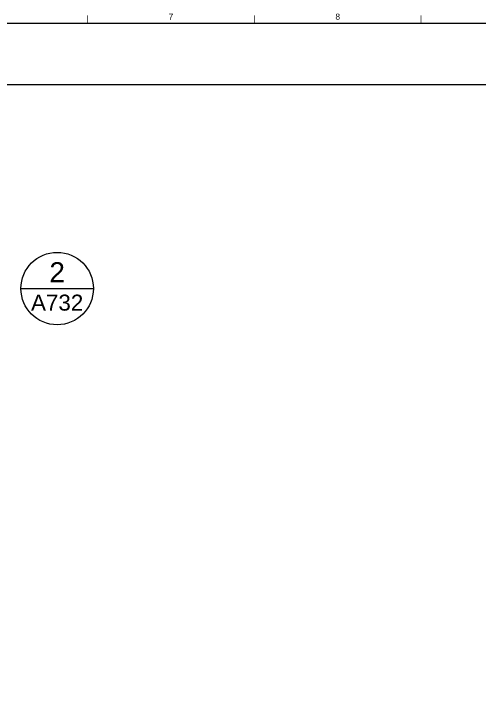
# Paper-space layout 'A732' of a CAD drawing. Header units: centimetres, sheet in millimetres. Extents: x 12 to 578, y 3 to 408.
# Drawn here: x 298.9 to 438.5, y 204.9 to 407.8 of the extents above; entities that cross this region are included whole.
import ezdxf
from ezdxf.enums import TextEntityAlignment as Align

# ---------------------------------------------------------------- set-up
doc = ezdxf.new("R2010")
doc.units = ezdxf.units.CM
for name, color, linetype, lineweight in [('A-ANNO-SYMB', 3, 'Continuous', 18), ('G-ANNO-TEXT', 3, 'Continuous', 18), ('G-ANNO-TTLB', 3, 'Continuous', 18)]:
    doc.layers.add(name, color=color, linetype=linetype, lineweight=lineweight)
doc.layers.add('G-ANNO-NPLT', color=2, linetype='Continuous', lineweight=18, plot=False)
doc.styles.add('ARIAL', font='arial.ttf')

# ---------------------------------------------------------------- blocks, each defined once
blk = doc.blocks.new('DETAGLI')
at = {"layer": 'A-ANNO-SYMB', "linetype": 'Continuous'}
blk.add_line((486.66, 356.17), (504.76, 356.17), dxfattribs=at)
blk.add_circle((495.71, 356.17), 9.05, dxfattribs=at)
for tag, p in [('TAVOLA', (495.71, 362.76)), ('SEZIONE', (495.71, 354.67))]:
    blk.add_attdef(tag, text='', height=5, dxfattribs=at).set_placement(p, align=Align.TOP_CENTER)

psp = doc.layouts.new('A732')

# ---------------------------------------------------------------- linework, layer by layer
at = {"layer": 'G-ANNO-NPLT'}
psp.add_lwpolyline([(45.51, 386.58), (553.31, 386.58), (553.31, 31.68), (45.51, 31.68)], close=True, dxfattribs=at)
at = {"layer": 'G-ANNO-TTLB'}
psp.add_line((572.48, 404.81), (15.06, 404.81), dxfattribs=at)
at = {"layer": 'G-ANNO-TTLB', "const_width": 0.18, "flags": 128}
for points in [[(321.06, 407.31), (321.06, 404.81)], [(371.06, 407.31), (371.06, 404.81)], [(421.06, 407.31), (421.06, 404.81)]]:
    psp.add_lwpolyline(points, dxfattribs=at)

# ---------------------------------------------------------------- block references
at = {"layer": 'A-ANNO-SYMB'}
ref = psp.add_blockref('DETAGLI', (-282.9, -102.05), dxfattribs=dict(at, xscale=1.2, yscale=1.2, zscale=1.2))
ref.add_attrib('SEZIONE', 'A732', dxfattribs={"linetype": 'Continuous', "height": 4.8, "style": 'ARIAL'}).set_placement((311.95, 323.55), align=Align.TOP_CENTER)
ref.add_attrib('TAVOLA', '2', dxfattribs={"linetype": 'Continuous', "height": 6, "style": 'ARIAL'}).set_placement((311.95, 333.27), align=Align.TOP_CENTER)

# ---------------------------------------------------------------- texts
at = {"layer": 'G-ANNO-TEXT', "style": 'ARIAL'}
for s, p in [('7', (346.06, 406.88)), ('8', (396.06, 406.88))]:
    psp.add_text(s, height=1.8, dxfattribs=at).set_placement(p, align=Align.MIDDLE_CENTER)

doc.saveas('drawing.dxf')
